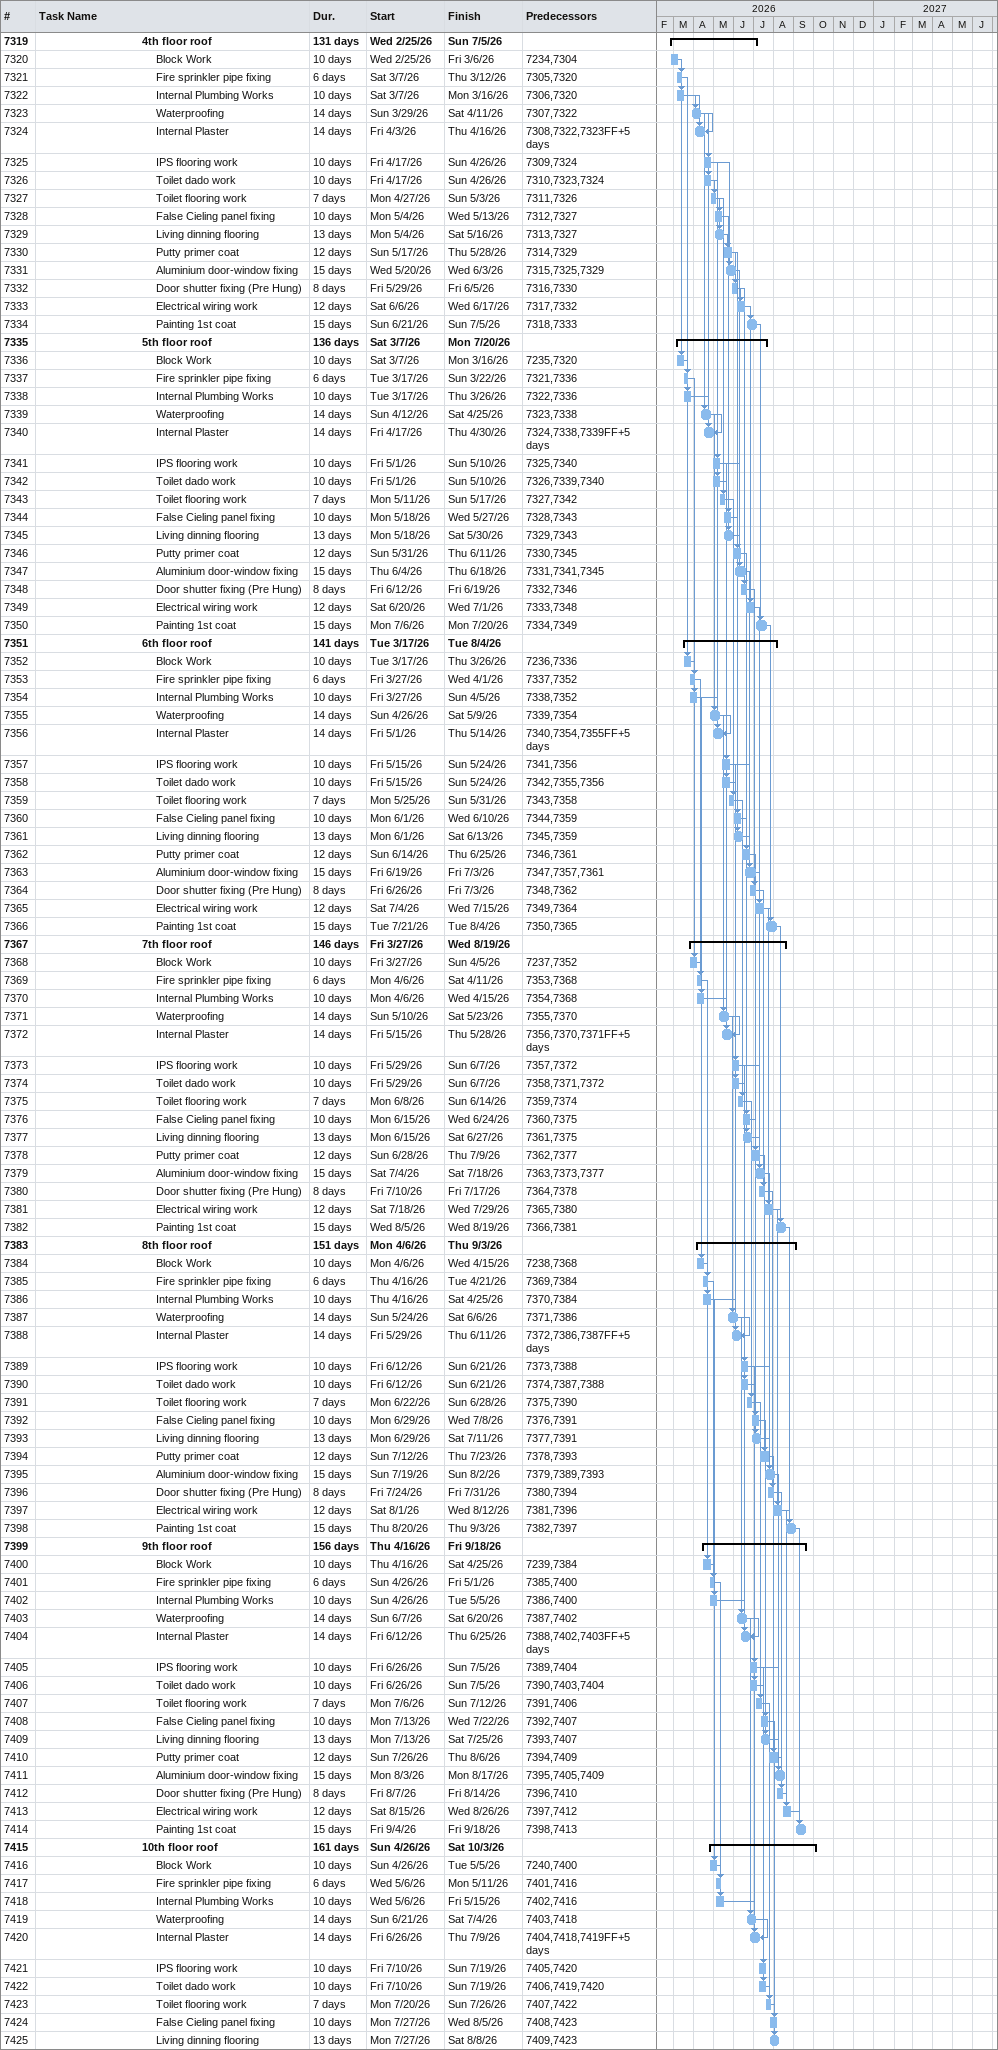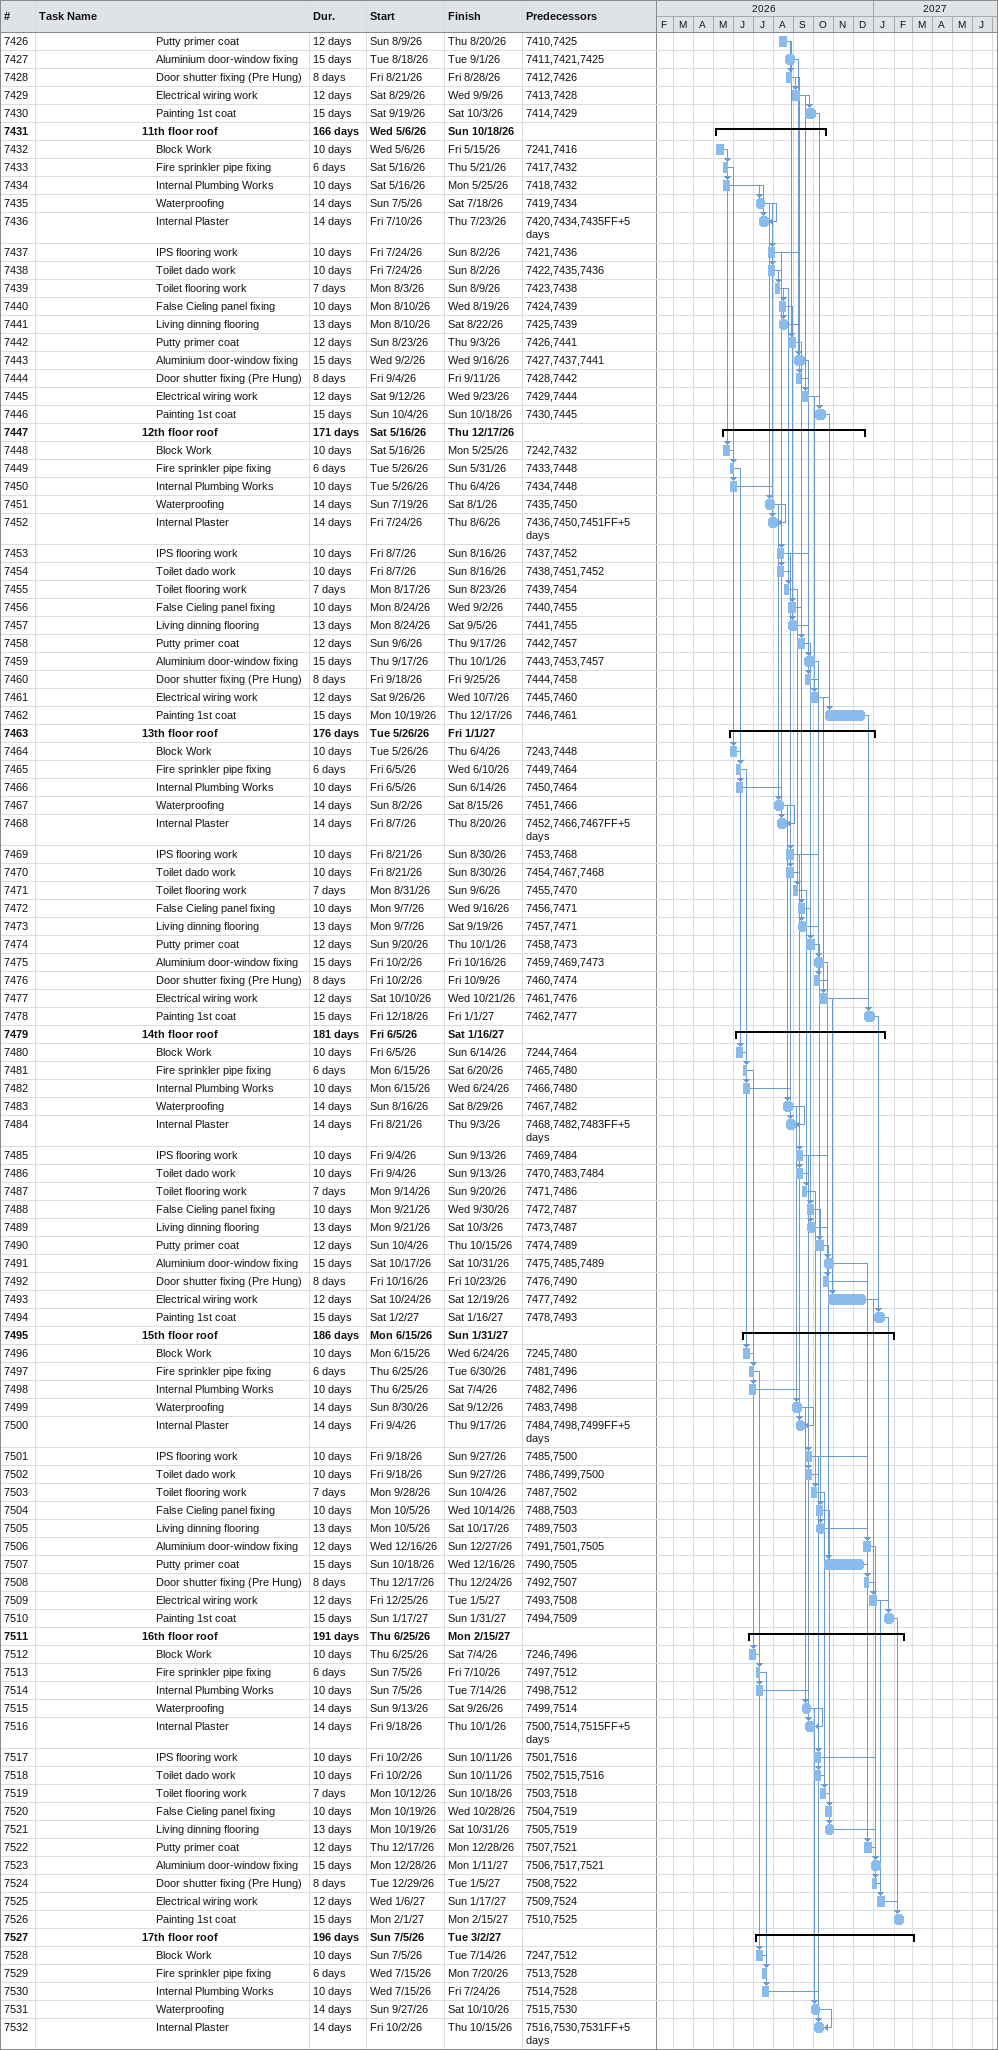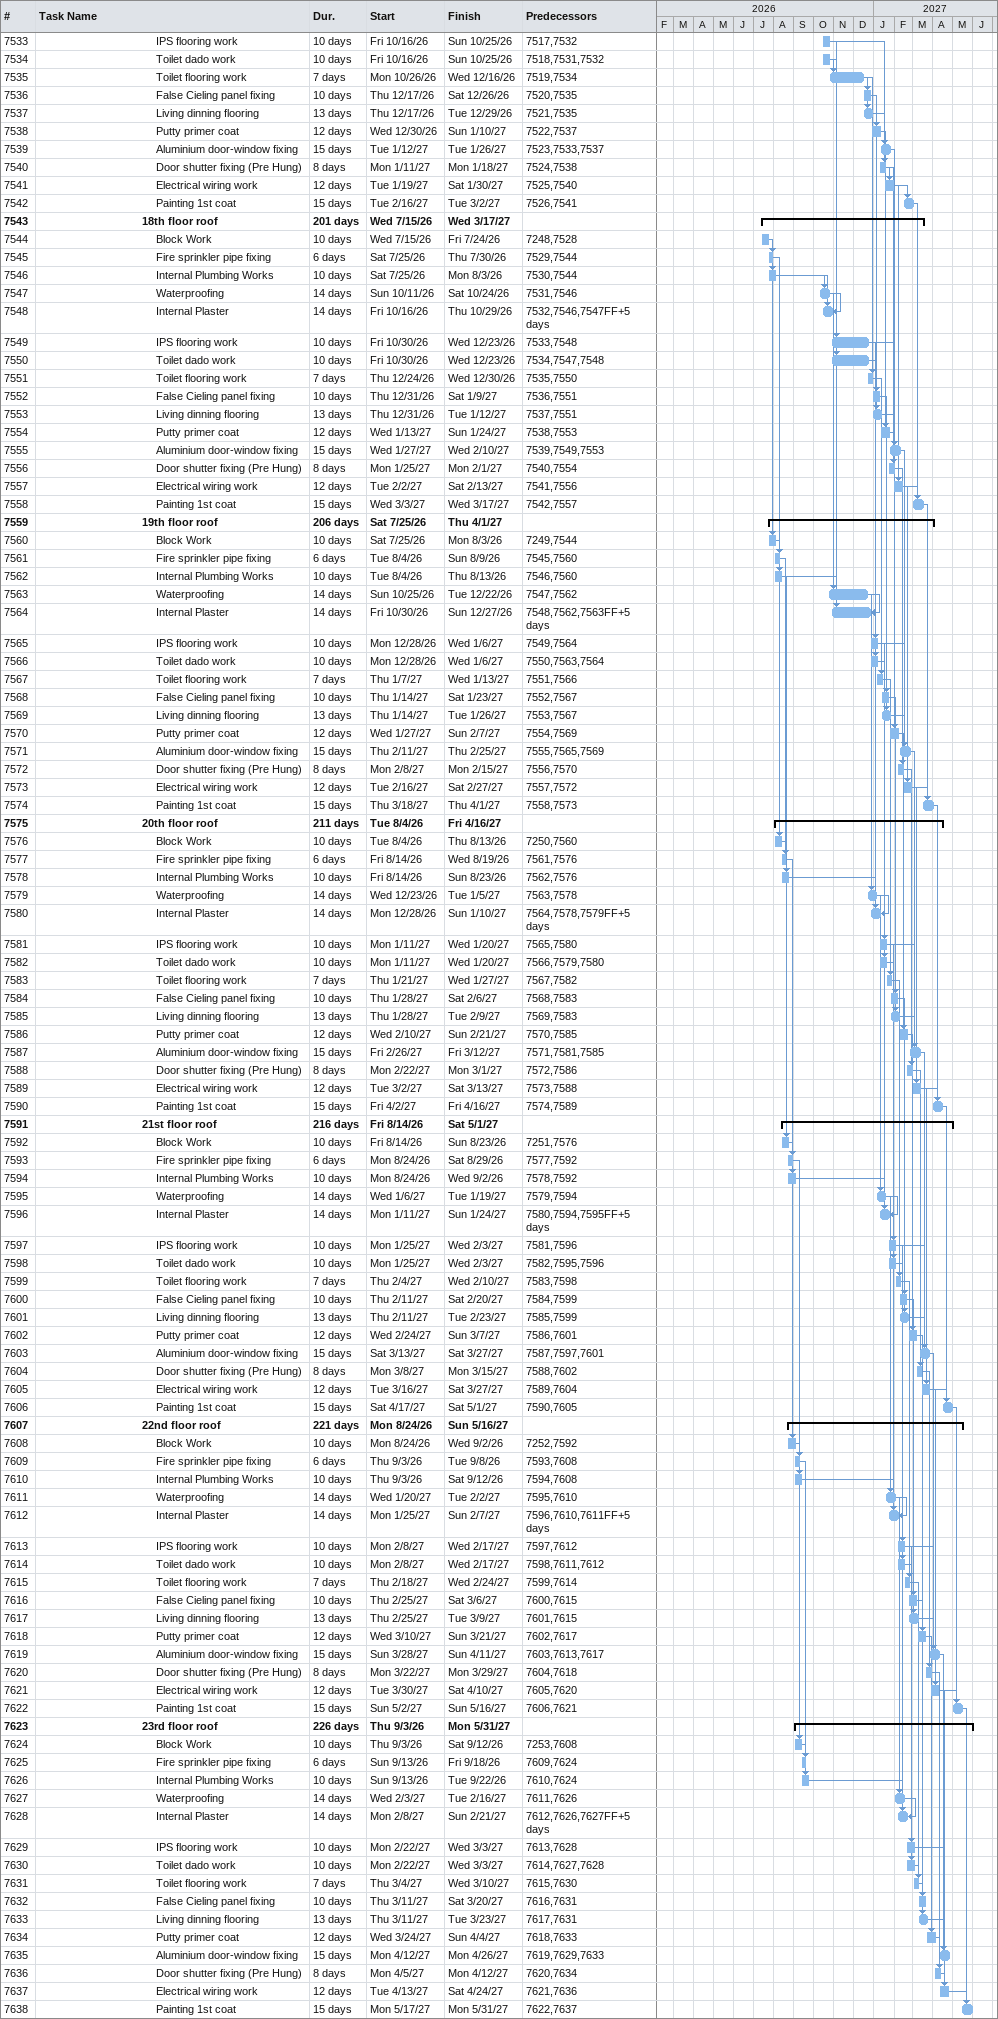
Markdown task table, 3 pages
| ID | Level | Task | Duration | Start | Finish | Predecessors |
|---|---|---|---|---|---|---|
| 7319 | 8 | **4th floor roof** | 131d | 2026-02-25 | 2026-07-05 |  |
| 7320 | 9 | Block Work | 10d | 2026-02-25 | 2026-03-06 | 7234, 7304 |
| 7321 | 9 | Fire sprinkler pipe fixing | 6d | 2026-03-07 | 2026-03-12 | 7305, 7320 |
| 7322 | 9 | Internal Plumbing Works | 10d | 2026-03-07 | 2026-03-16 | 7306, 7320 |
| 7323 | 9 | Waterproofing | 14d | 2026-03-29 | 2026-04-11 | 7307, 7322 |
| 7324 | 9 | Internal Plaster | 14d | 2026-04-03 | 2026-04-16 | 7308, 7322, 7323FF+5d |
| 7325 | 9 | IPS flooring work | 10d | 2026-04-17 | 2026-04-26 | 7309, 7324 |
| 7326 | 9 | Toilet dado work | 10d | 2026-04-17 | 2026-04-26 | 7310, 7323, 7324 |
| 7327 | 9 | Toilet flooring work | 7d | 2026-04-27 | 2026-05-03 | 7311, 7326 |
| 7328 | 9 | False Cieling panel fixing | 10d | 2026-05-04 | 2026-05-13 | 7312, 7327 |
| 7329 | 9 | Living dinning flooring | 13d | 2026-05-04 | 2026-05-16 | 7313, 7327 |
| 7330 | 9 | Putty primer coat | 12d | 2026-05-17 | 2026-05-28 | 7314, 7329 |
| 7331 | 9 | Aluminium door-window fixing | 15d | 2026-05-20 | 2026-06-03 | 7315, 7325, 7329 |
| 7332 | 9 | Door shutter fixing (Pre Hung) | 8d | 2026-05-29 | 2026-06-05 | 7316, 7330 |
| 7333 | 9 | Electrical wiring work | 12d | 2026-06-06 | 2026-06-17 | 7317, 7332 |
| 7334 | 9 | Painting 1st coat | 15d | 2026-06-21 | 2026-07-05 | 7318, 7333 |
| 7335 | 8 | **5th floor roof** | 136d | 2026-03-07 | 2026-07-20 |  |
| 7336 | 9 | Block Work | 10d | 2026-03-07 | 2026-03-16 | 7235, 7320 |
| 7337 | 9 | Fire sprinkler pipe fixing | 6d | 2026-03-17 | 2026-03-22 | 7321, 7336 |
| 7338 | 9 | Internal Plumbing Works | 10d | 2026-03-17 | 2026-03-26 | 7322, 7336 |
| 7339 | 9 | Waterproofing | 14d | 2026-04-12 | 2026-04-25 | 7323, 7338 |
| 7340 | 9 | Internal Plaster | 14d | 2026-04-17 | 2026-04-30 | 7324, 7338, 7339FF+5d |
| 7341 | 9 | IPS flooring work | 10d | 2026-05-01 | 2026-05-10 | 7325, 7340 |
| 7342 | 9 | Toilet dado work | 10d | 2026-05-01 | 2026-05-10 | 7326, 7339, 7340 |
| 7343 | 9 | Toilet flooring work | 7d | 2026-05-11 | 2026-05-17 | 7327, 7342 |
| 7344 | 9 | False Cieling panel fixing | 10d | 2026-05-18 | 2026-05-27 | 7328, 7343 |
| 7345 | 9 | Living dinning flooring | 13d | 2026-05-18 | 2026-05-30 | 7329, 7343 |
| 7346 | 9 | Putty primer coat | 12d | 2026-05-31 | 2026-06-11 | 7330, 7345 |
| 7347 | 9 | Aluminium door-window fixing | 15d | 2026-06-04 | 2026-06-18 | 7331, 7341, 7345 |
| 7348 | 9 | Door shutter fixing (Pre Hung) | 8d | 2026-06-12 | 2026-06-19 | 7332, 7346 |
| 7349 | 9 | Electrical wiring work | 12d | 2026-06-20 | 2026-07-01 | 7333, 7348 |
| 7350 | 9 | Painting 1st coat | 15d | 2026-07-06 | 2026-07-20 | 7334, 7349 |
| 7351 | 8 | **6th floor roof** | 141d | 2026-03-17 | 2026-08-04 |  |
| 7352 | 9 | Block Work | 10d | 2026-03-17 | 2026-03-26 | 7236, 7336 |
| 7353 | 9 | Fire sprinkler pipe fixing | 6d | 2026-03-27 | 2026-04-01 | 7337, 7352 |
| 7354 | 9 | Internal Plumbing Works | 10d | 2026-03-27 | 2026-04-05 | 7338, 7352 |
| 7355 | 9 | Waterproofing | 14d | 2026-04-26 | 2026-05-09 | 7339, 7354 |
| 7356 | 9 | Internal Plaster | 14d | 2026-05-01 | 2026-05-14 | 7340, 7354, 7355FF+5d |
| 7357 | 9 | IPS flooring work | 10d | 2026-05-15 | 2026-05-24 | 7341, 7356 |
| 7358 | 9 | Toilet dado work | 10d | 2026-05-15 | 2026-05-24 | 7342, 7355, 7356 |
| 7359 | 9 | Toilet flooring work | 7d | 2026-05-25 | 2026-05-31 | 7343, 7358 |
| 7360 | 9 | False Cieling panel fixing | 10d | 2026-06-01 | 2026-06-10 | 7344, 7359 |
| 7361 | 9 | Living dinning flooring | 13d | 2026-06-01 | 2026-06-13 | 7345, 7359 |
| 7362 | 9 | Putty primer coat | 12d | 2026-06-14 | 2026-06-25 | 7346, 7361 |
| 7363 | 9 | Aluminium door-window fixing | 15d | 2026-06-19 | 2026-07-03 | 7347, 7357, 7361 |
| 7364 | 9 | Door shutter fixing (Pre Hung) | 8d | 2026-06-26 | 2026-07-03 | 7348, 7362 |
| 7365 | 9 | Electrical wiring work | 12d | 2026-07-04 | 2026-07-15 | 7349, 7364 |
| 7366 | 9 | Painting 1st coat | 15d | 2026-07-21 | 2026-08-04 | 7350, 7365 |
| 7367 | 8 | **7th floor roof** | 146d | 2026-03-27 | 2026-08-19 |  |
| 7368 | 9 | Block Work | 10d | 2026-03-27 | 2026-04-05 | 7237, 7352 |
| 7369 | 9 | Fire sprinkler pipe fixing | 6d | 2026-04-06 | 2026-04-11 | 7353, 7368 |
| 7370 | 9 | Internal Plumbing Works | 10d | 2026-04-06 | 2026-04-15 | 7354, 7368 |
| 7371 | 9 | Waterproofing | 14d | 2026-05-10 | 2026-05-23 | 7355, 7370 |
| 7372 | 9 | Internal Plaster | 14d | 2026-05-15 | 2026-05-28 | 7356, 7370, 7371FF+5d |
| 7373 | 9 | IPS flooring work | 10d | 2026-05-29 | 2026-06-07 | 7357, 7372 |
| 7374 | 9 | Toilet dado work | 10d | 2026-05-29 | 2026-06-07 | 7358, 7371, 7372 |
| 7375 | 9 | Toilet flooring work | 7d | 2026-06-08 | 2026-06-14 | 7359, 7374 |
| 7376 | 9 | False Cieling panel fixing | 10d | 2026-06-15 | 2026-06-24 | 7360, 7375 |
| 7377 | 9 | Living dinning flooring | 13d | 2026-06-15 | 2026-06-27 | 7361, 7375 |
| 7378 | 9 | Putty primer coat | 12d | 2026-06-28 | 2026-07-09 | 7362, 7377 |
| 7379 | 9 | Aluminium door-window fixing | 15d | 2026-07-04 | 2026-07-18 | 7363, 7373, 7377 |
| 7380 | 9 | Door shutter fixing (Pre Hung) | 8d | 2026-07-10 | 2026-07-17 | 7364, 7378 |
| 7381 | 9 | Electrical wiring work | 12d | 2026-07-18 | 2026-07-29 | 7365, 7380 |
| 7382 | 9 | Painting 1st coat | 15d | 2026-08-05 | 2026-08-19 | 7366, 7381 |
| 7383 | 8 | **8th floor roof** | 151d | 2026-04-06 | 2026-09-03 |  |
| 7384 | 9 | Block Work | 10d | 2026-04-06 | 2026-04-15 | 7238, 7368 |
| 7385 | 9 | Fire sprinkler pipe fixing | 6d | 2026-04-16 | 2026-04-21 | 7369, 7384 |
| 7386 | 9 | Internal Plumbing Works | 10d | 2026-04-16 | 2026-04-25 | 7370, 7384 |
| 7387 | 9 | Waterproofing | 14d | 2026-05-24 | 2026-06-06 | 7371, 7386 |
| 7388 | 9 | Internal Plaster | 14d | 2026-05-29 | 2026-06-11 | 7372, 7386, 7387FF+5d |
| 7389 | 9 | IPS flooring work | 10d | 2026-06-12 | 2026-06-21 | 7373, 7388 |
| 7390 | 9 | Toilet dado work | 10d | 2026-06-12 | 2026-06-21 | 7374, 7387, 7388 |
| 7391 | 9 | Toilet flooring work | 7d | 2026-06-22 | 2026-06-28 | 7375, 7390 |
| 7392 | 9 | False Cieling panel fixing | 10d | 2026-06-29 | 2026-07-08 | 7376, 7391 |
| 7393 | 9 | Living dinning flooring | 13d | 2026-06-29 | 2026-07-11 | 7377, 7391 |
| 7394 | 9 | Putty primer coat | 12d | 2026-07-12 | 2026-07-23 | 7378, 7393 |
| 7395 | 9 | Aluminium door-window fixing | 15d | 2026-07-19 | 2026-08-02 | 7379, 7389, 7393 |
| 7396 | 9 | Door shutter fixing (Pre Hung) | 8d | 2026-07-24 | 2026-07-31 | 7380, 7394 |
| 7397 | 9 | Electrical wiring work | 12d | 2026-08-01 | 2026-08-12 | 7381, 7396 |
| 7398 | 9 | Painting 1st coat | 15d | 2026-08-20 | 2026-09-03 | 7382, 7397 |
| 7399 | 8 | **9th floor roof** | 156d | 2026-04-16 | 2026-09-18 |  |
| 7400 | 9 | Block Work | 10d | 2026-04-16 | 2026-04-25 | 7239, 7384 |
| 7401 | 9 | Fire sprinkler pipe fixing | 6d | 2026-04-26 | 2026-05-01 | 7385, 7400 |
| 7402 | 9 | Internal Plumbing Works | 10d | 2026-04-26 | 2026-05-05 | 7386, 7400 |
| 7403 | 9 | Waterproofing | 14d | 2026-06-07 | 2026-06-20 | 7387, 7402 |
| 7404 | 9 | Internal Plaster | 14d | 2026-06-12 | 2026-06-25 | 7388, 7402, 7403FF+5d |
| 7405 | 9 | IPS flooring work | 10d | 2026-06-26 | 2026-07-05 | 7389, 7404 |
| 7406 | 9 | Toilet dado work | 10d | 2026-06-26 | 2026-07-05 | 7390, 7403, 7404 |
| 7407 | 9 | Toilet flooring work | 7d | 2026-07-06 | 2026-07-12 | 7391, 7406 |
| 7408 | 9 | False Cieling panel fixing | 10d | 2026-07-13 | 2026-07-22 | 7392, 7407 |
| 7409 | 9 | Living dinning flooring | 13d | 2026-07-13 | 2026-07-25 | 7393, 7407 |
| 7410 | 9 | Putty primer coat | 12d | 2026-07-26 | 2026-08-06 | 7394, 7409 |
| 7411 | 9 | Aluminium door-window fixing | 15d | 2026-08-03 | 2026-08-17 | 7395, 7405, 7409 |
| 7412 | 9 | Door shutter fixing (Pre Hung) | 8d | 2026-08-07 | 2026-08-14 | 7396, 7410 |
| 7413 | 9 | Electrical wiring work | 12d | 2026-08-15 | 2026-08-26 | 7397, 7412 |
| 7414 | 9 | Painting 1st coat | 15d | 2026-09-04 | 2026-09-18 | 7398, 7413 |
| 7415 | 8 | **10th floor roof** | 161d | 2026-04-26 | 2026-10-03 |  |
| 7416 | 9 | Block Work | 10d | 2026-04-26 | 2026-05-05 | 7240, 7400 |
| 7417 | 9 | Fire sprinkler pipe fixing | 6d | 2026-05-06 | 2026-05-11 | 7401, 7416 |
| 7418 | 9 | Internal Plumbing Works | 10d | 2026-05-06 | 2026-05-15 | 7402, 7416 |
| 7419 | 9 | Waterproofing | 14d | 2026-06-21 | 2026-07-04 | 7403, 7418 |
| 7420 | 9 | Internal Plaster | 14d | 2026-06-26 | 2026-07-09 | 7404, 7418, 7419FF+5d |
| 7421 | 9 | IPS flooring work | 10d | 2026-07-10 | 2026-07-19 | 7405, 7420 |
| 7422 | 9 | Toilet dado work | 10d | 2026-07-10 | 2026-07-19 | 7406, 7419, 7420 |
| 7423 | 9 | Toilet flooring work | 7d | 2026-07-20 | 2026-07-26 | 7407, 7422 |
| 7424 | 9 | False Cieling panel fixing | 10d | 2026-07-27 | 2026-08-05 | 7408, 7423 |
| 7425 | 9 | Living dinning flooring | 13d | 2026-07-27 | 2026-08-08 | 7409, 7423 |
| 7426 | 9 | Putty primer coat | 12d | 2026-08-09 | 2026-08-20 | 7410, 7425 |
| 7427 | 9 | Aluminium door-window fixing | 15d | 2026-08-18 | 2026-09-01 | 7411, 7421, 7425 |
| 7428 | 9 | Door shutter fixing (Pre Hung) | 8d | 2026-08-21 | 2026-08-28 | 7412, 7426 |
| 7429 | 9 | Electrical wiring work | 12d | 2026-08-29 | 2026-09-09 | 7413, 7428 |
| 7430 | 9 | Painting 1st coat | 15d | 2026-09-19 | 2026-10-03 | 7414, 7429 |
| 7431 | 8 | **11th floor roof** | 166d | 2026-05-06 | 2026-10-18 |  |
| 7432 | 9 | Block Work | 10d | 2026-05-06 | 2026-05-15 | 7241, 7416 |
| 7433 | 9 | Fire sprinkler pipe fixing | 6d | 2026-05-16 | 2026-05-21 | 7417, 7432 |
| 7434 | 9 | Internal Plumbing Works | 10d | 2026-05-16 | 2026-05-25 | 7418, 7432 |
| 7435 | 9 | Waterproofing | 14d | 2026-07-05 | 2026-07-18 | 7419, 7434 |
| 7436 | 9 | Internal Plaster | 14d | 2026-07-10 | 2026-07-23 | 7420, 7434, 7435FF+5d |
| 7437 | 9 | IPS flooring work | 10d | 2026-07-24 | 2026-08-02 | 7421, 7436 |
| 7438 | 9 | Toilet dado work | 10d | 2026-07-24 | 2026-08-02 | 7422, 7435, 7436 |
| 7439 | 9 | Toilet flooring work | 7d | 2026-08-03 | 2026-08-09 | 7423, 7438 |
| 7440 | 9 | False Cieling panel fixing | 10d | 2026-08-10 | 2026-08-19 | 7424, 7439 |
| 7441 | 9 | Living dinning flooring | 13d | 2026-08-10 | 2026-08-22 | 7425, 7439 |
| 7442 | 9 | Putty primer coat | 12d | 2026-08-23 | 2026-09-03 | 7426, 7441 |
| 7443 | 9 | Aluminium door-window fixing | 15d | 2026-09-02 | 2026-09-16 | 7427, 7437, 7441 |
| 7444 | 9 | Door shutter fixing (Pre Hung) | 8d | 2026-09-04 | 2026-09-11 | 7428, 7442 |
| 7445 | 9 | Electrical wiring work | 12d | 2026-09-12 | 2026-09-23 | 7429, 7444 |
| 7446 | 9 | Painting 1st coat | 15d | 2026-10-04 | 2026-10-18 | 7430, 7445 |
| 7447 | 8 | **12th floor roof** | 171d | 2026-05-16 | 2026-12-17 |  |
| 7448 | 9 | Block Work | 10d | 2026-05-16 | 2026-05-25 | 7242, 7432 |
| 7449 | 9 | Fire sprinkler pipe fixing | 6d | 2026-05-26 | 2026-05-31 | 7433, 7448 |
| 7450 | 9 | Internal Plumbing Works | 10d | 2026-05-26 | 2026-06-04 | 7434, 7448 |
| 7451 | 9 | Waterproofing | 14d | 2026-07-19 | 2026-08-01 | 7435, 7450 |
| 7452 | 9 | Internal Plaster | 14d | 2026-07-24 | 2026-08-06 | 7436, 7450, 7451FF+5d |
| 7453 | 9 | IPS flooring work | 10d | 2026-08-07 | 2026-08-16 | 7437, 7452 |
| 7454 | 9 | Toilet dado work | 10d | 2026-08-07 | 2026-08-16 | 7438, 7451, 7452 |
| 7455 | 9 | Toilet flooring work | 7d | 2026-08-17 | 2026-08-23 | 7439, 7454 |
| 7456 | 9 | False Cieling panel fixing | 10d | 2026-08-24 | 2026-09-02 | 7440, 7455 |
| 7457 | 9 | Living dinning flooring | 13d | 2026-08-24 | 2026-09-05 | 7441, 7455 |
| 7458 | 9 | Putty primer coat | 12d | 2026-09-06 | 2026-09-17 | 7442, 7457 |
| 7459 | 9 | Aluminium door-window fixing | 15d | 2026-09-17 | 2026-10-01 | 7443, 7453, 7457 |
| 7460 | 9 | Door shutter fixing (Pre Hung) | 8d | 2026-09-18 | 2026-09-25 | 7444, 7458 |
| 7461 | 9 | Electrical wiring work | 12d | 2026-09-26 | 2026-10-07 | 7445, 7460 |
| 7462 | 9 | Painting 1st coat | 15d | 2026-10-19 | 2026-12-17 | 7446, 7461 |
| 7463 | 8 | **13th floor roof** | 176d | 2026-05-26 | 2027-01-01 |  |
| 7464 | 9 | Block Work | 10d | 2026-05-26 | 2026-06-04 | 7243, 7448 |
| 7465 | 9 | Fire sprinkler pipe fixing | 6d | 2026-06-05 | 2026-06-10 | 7449, 7464 |
| 7466 | 9 | Internal Plumbing Works | 10d | 2026-06-05 | 2026-06-14 | 7450, 7464 |
| 7467 | 9 | Waterproofing | 14d | 2026-08-02 | 2026-08-15 | 7451, 7466 |
| 7468 | 9 | Internal Plaster | 14d | 2026-08-07 | 2026-08-20 | 7452, 7466, 7467FF+5d |
| 7469 | 9 | IPS flooring work | 10d | 2026-08-21 | 2026-08-30 | 7453, 7468 |
| 7470 | 9 | Toilet dado work | 10d | 2026-08-21 | 2026-08-30 | 7454, 7467, 7468 |
| 7471 | 9 | Toilet flooring work | 7d | 2026-08-31 | 2026-09-06 | 7455, 7470 |
| 7472 | 9 | False Cieling panel fixing | 10d | 2026-09-07 | 2026-09-16 | 7456, 7471 |
| 7473 | 9 | Living dinning flooring | 13d | 2026-09-07 | 2026-09-19 | 7457, 7471 |
| 7474 | 9 | Putty primer coat | 12d | 2026-09-20 | 2026-10-01 | 7458, 7473 |
| 7475 | 9 | Aluminium door-window fixing | 15d | 2026-10-02 | 2026-10-16 | 7459, 7469, 7473 |
| 7476 | 9 | Door shutter fixing (Pre Hung) | 8d | 2026-10-02 | 2026-10-09 | 7460, 7474 |
| 7477 | 9 | Electrical wiring work | 12d | 2026-10-10 | 2026-10-21 | 7461, 7476 |
| 7478 | 9 | Painting 1st coat | 15d | 2026-12-18 | 2027-01-01 | 7462, 7477 |
| 7479 | 8 | **14th floor roof** | 181d | 2026-06-05 | 2027-01-16 |  |
| 7480 | 9 | Block Work | 10d | 2026-06-05 | 2026-06-14 | 7244, 7464 |
| 7481 | 9 | Fire sprinkler pipe fixing | 6d | 2026-06-15 | 2026-06-20 | 7465, 7480 |
| 7482 | 9 | Internal Plumbing Works | 10d | 2026-06-15 | 2026-06-24 | 7466, 7480 |
| 7483 | 9 | Waterproofing | 14d | 2026-08-16 | 2026-08-29 | 7467, 7482 |
| 7484 | 9 | Internal Plaster | 14d | 2026-08-21 | 2026-09-03 | 7468, 7482, 7483FF+5d |
| 7485 | 9 | IPS flooring work | 10d | 2026-09-04 | 2026-09-13 | 7469, 7484 |
| 7486 | 9 | Toilet dado work | 10d | 2026-09-04 | 2026-09-13 | 7470, 7483, 7484 |
| 7487 | 9 | Toilet flooring work | 7d | 2026-09-14 | 2026-09-20 | 7471, 7486 |
| 7488 | 9 | False Cieling panel fixing | 10d | 2026-09-21 | 2026-09-30 | 7472, 7487 |
| 7489 | 9 | Living dinning flooring | 13d | 2026-09-21 | 2026-10-03 | 7473, 7487 |
| 7490 | 9 | Putty primer coat | 12d | 2026-10-04 | 2026-10-15 | 7474, 7489 |
| 7491 | 9 | Aluminium door-window fixing | 15d | 2026-10-17 | 2026-10-31 | 7475, 7485, 7489 |
| 7492 | 9 | Door shutter fixing (Pre Hung) | 8d | 2026-10-16 | 2026-10-23 | 7476, 7490 |
| 7493 | 9 | Electrical wiring work | 12d | 2026-10-24 | 2026-12-19 | 7477, 7492 |
| 7494 | 9 | Painting 1st coat | 15d | 2027-01-02 | 2027-01-16 | 7478, 7493 |
| 7495 | 8 | **15th floor roof** | 186d | 2026-06-15 | 2027-01-31 |  |
| 7496 | 9 | Block Work | 10d | 2026-06-15 | 2026-06-24 | 7245, 7480 |
| 7497 | 9 | Fire sprinkler pipe fixing | 6d | 2026-06-25 | 2026-06-30 | 7481, 7496 |
| 7498 | 9 | Internal Plumbing Works | 10d | 2026-06-25 | 2026-07-04 | 7482, 7496 |
| 7499 | 9 | Waterproofing | 14d | 2026-08-30 | 2026-09-12 | 7483, 7498 |
| 7500 | 9 | Internal Plaster | 14d | 2026-09-04 | 2026-09-17 | 7484, 7498, 7499FF+5d |
| 7501 | 9 | IPS flooring work | 10d | 2026-09-18 | 2026-09-27 | 7485, 7500 |
| 7502 | 9 | Toilet dado work | 10d | 2026-09-18 | 2026-09-27 | 7486, 7499, 7500 |
| 7503 | 9 | Toilet flooring work | 7d | 2026-09-28 | 2026-10-04 | 7487, 7502 |
| 7504 | 9 | False Cieling panel fixing | 10d | 2026-10-05 | 2026-10-14 | 7488, 7503 |
| 7505 | 9 | Living dinning flooring | 13d | 2026-10-05 | 2026-10-17 | 7489, 7503 |
| 7506 | 9 | Aluminium door-window fixing | 12d | 2026-12-16 | 2026-12-27 | 7491, 7501, 7505 |
| 7507 | 9 | Putty primer coat | 15d | 2026-10-18 | 2026-12-16 | 7490, 7505 |
| 7508 | 9 | Door shutter fixing (Pre Hung) | 8d | 2026-12-17 | 2026-12-24 | 7492, 7507 |
| 7509 | 9 | Electrical wiring work | 12d | 2026-12-25 | 2027-01-05 | 7493, 7508 |
| 7510 | 9 | Painting 1st coat | 15d | 2027-01-17 | 2027-01-31 | 7494, 7509 |
| 7511 | 8 | **16th floor roof** | 191d | 2026-06-25 | 2027-02-15 |  |
| 7512 | 9 | Block Work | 10d | 2026-06-25 | 2026-07-04 | 7246, 7496 |
| 7513 | 9 | Fire sprinkler pipe fixing | 6d | 2026-07-05 | 2026-07-10 | 7497, 7512 |
| 7514 | 9 | Internal Plumbing Works | 10d | 2026-07-05 | 2026-07-14 | 7498, 7512 |
| 7515 | 9 | Waterproofing | 14d | 2026-09-13 | 2026-09-26 | 7499, 7514 |
| 7516 | 9 | Internal Plaster | 14d | 2026-09-18 | 2026-10-01 | 7500, 7514, 7515FF+5d |
| 7517 | 9 | IPS flooring work | 10d | 2026-10-02 | 2026-10-11 | 7501, 7516 |
| 7518 | 9 | Toilet dado work | 10d | 2026-10-02 | 2026-10-11 | 7502, 7515, 7516 |
| 7519 | 9 | Toilet flooring work | 7d | 2026-10-12 | 2026-10-18 | 7503, 7518 |
| 7520 | 9 | False Cieling panel fixing | 10d | 2026-10-19 | 2026-10-28 | 7504, 7519 |
| 7521 | 9 | Living dinning flooring | 13d | 2026-10-19 | 2026-10-31 | 7505, 7519 |
| 7522 | 9 | Putty primer coat | 12d | 2026-12-17 | 2026-12-28 | 7507, 7521 |
| 7523 | 9 | Aluminium door-window fixing | 15d | 2026-12-28 | 2027-01-11 | 7506, 7517, 7521 |
| 7524 | 9 | Door shutter fixing (Pre Hung) | 8d | 2026-12-29 | 2027-01-05 | 7508, 7522 |
| 7525 | 9 | Electrical wiring work | 12d | 2027-01-06 | 2027-01-17 | 7509, 7524 |
| 7526 | 9 | Painting 1st coat | 15d | 2027-02-01 | 2027-02-15 | 7510, 7525 |
| 7527 | 8 | **17th floor roof** | 196d | 2026-07-05 | 2027-03-02 |  |
| 7528 | 9 | Block Work | 10d | 2026-07-05 | 2026-07-14 | 7247, 7512 |
| 7529 | 9 | Fire sprinkler pipe fixing | 6d | 2026-07-15 | 2026-07-20 | 7513, 7528 |
| 7530 | 9 | Internal Plumbing Works | 10d | 2026-07-15 | 2026-07-24 | 7514, 7528 |
| 7531 | 9 | Waterproofing | 14d | 2026-09-27 | 2026-10-10 | 7515, 7530 |
| 7532 | 9 | Internal Plaster | 14d | 2026-10-02 | 2026-10-15 | 7516, 7530, 7531FF+5d |
| 7533 | 9 | IPS flooring work | 10d | 2026-10-16 | 2026-10-25 | 7517, 7532 |
| 7534 | 9 | Toilet dado work | 10d | 2026-10-16 | 2026-10-25 | 7518, 7531, 7532 |
| 7535 | 9 | Toilet flooring work | 7d | 2026-10-26 | 2026-12-16 | 7519, 7534 |
| 7536 | 9 | False Cieling panel fixing | 10d | 2026-12-17 | 2026-12-26 | 7520, 7535 |
| 7537 | 9 | Living dinning flooring | 13d | 2026-12-17 | 2026-12-29 | 7521, 7535 |
| 7538 | 9 | Putty primer coat | 12d | 2026-12-30 | 2027-01-10 | 7522, 7537 |
| 7539 | 9 | Aluminium door-window fixing | 15d | 2027-01-12 | 2027-01-26 | 7523, 7533, 7537 |
| 7540 | 9 | Door shutter fixing (Pre Hung) | 8d | 2027-01-11 | 2027-01-18 | 7524, 7538 |
| 7541 | 9 | Electrical wiring work | 12d | 2027-01-19 | 2027-01-30 | 7525, 7540 |
| 7542 | 9 | Painting 1st coat | 15d | 2027-02-16 | 2027-03-02 | 7526, 7541 |
| 7543 | 8 | **18th floor roof** | 201d | 2026-07-15 | 2027-03-17 |  |
| 7544 | 9 | Block Work | 10d | 2026-07-15 | 2026-07-24 | 7248, 7528 |
| 7545 | 9 | Fire sprinkler pipe fixing | 6d | 2026-07-25 | 2026-07-30 | 7529, 7544 |
| 7546 | 9 | Internal Plumbing Works | 10d | 2026-07-25 | 2026-08-03 | 7530, 7544 |
| 7547 | 9 | Waterproofing | 14d | 2026-10-11 | 2026-10-24 | 7531, 7546 |
| 7548 | 9 | Internal Plaster | 14d | 2026-10-16 | 2026-10-29 | 7532, 7546, 7547FF+5d |
| 7549 | 9 | IPS flooring work | 10d | 2026-10-30 | 2026-12-23 | 7533, 7548 |
| 7550 | 9 | Toilet dado work | 10d | 2026-10-30 | 2026-12-23 | 7534, 7547, 7548 |
| 7551 | 9 | Toilet flooring work | 7d | 2026-12-24 | 2026-12-30 | 7535, 7550 |
| 7552 | 9 | False Cieling panel fixing | 10d | 2026-12-31 | 2027-01-09 | 7536, 7551 |
| 7553 | 9 | Living dinning flooring | 13d | 2026-12-31 | 2027-01-12 | 7537, 7551 |
| 7554 | 9 | Putty primer coat | 12d | 2027-01-13 | 2027-01-24 | 7538, 7553 |
| 7555 | 9 | Aluminium door-window fixing | 15d | 2027-01-27 | 2027-02-10 | 7539, 7549, 7553 |
| 7556 | 9 | Door shutter fixing (Pre Hung) | 8d | 2027-01-25 | 2027-02-01 | 7540, 7554 |
| 7557 | 9 | Electrical wiring work | 12d | 2027-02-02 | 2027-02-13 | 7541, 7556 |
| 7558 | 9 | Painting 1st coat | 15d | 2027-03-03 | 2027-03-17 | 7542, 7557 |
| 7559 | 8 | **19th floor roof** | 206d | 2026-07-25 | 2027-04-01 |  |
| 7560 | 9 | Block Work | 10d | 2026-07-25 | 2026-08-03 | 7249, 7544 |
| 7561 | 9 | Fire sprinkler pipe fixing | 6d | 2026-08-04 | 2026-08-09 | 7545, 7560 |
| 7562 | 9 | Internal Plumbing Works | 10d | 2026-08-04 | 2026-08-13 | 7546, 7560 |
| 7563 | 9 | Waterproofing | 14d | 2026-10-25 | 2026-12-22 | 7547, 7562 |
| 7564 | 9 | Internal Plaster | 14d | 2026-10-30 | 2026-12-27 | 7548, 7562, 7563FF+5d |
| 7565 | 9 | IPS flooring work | 10d | 2026-12-28 | 2027-01-06 | 7549, 7564 |
| 7566 | 9 | Toilet dado work | 10d | 2026-12-28 | 2027-01-06 | 7550, 7563, 7564 |
| 7567 | 9 | Toilet flooring work | 7d | 2027-01-07 | 2027-01-13 | 7551, 7566 |
| 7568 | 9 | False Cieling panel fixing | 10d | 2027-01-14 | 2027-01-23 | 7552, 7567 |
| 7569 | 9 | Living dinning flooring | 13d | 2027-01-14 | 2027-01-26 | 7553, 7567 |
| 7570 | 9 | Putty primer coat | 12d | 2027-01-27 | 2027-02-07 | 7554, 7569 |
| 7571 | 9 | Aluminium door-window fixing | 15d | 2027-02-11 | 2027-02-25 | 7555, 7565, 7569 |
| 7572 | 9 | Door shutter fixing (Pre Hung) | 8d | 2027-02-08 | 2027-02-15 | 7556, 7570 |
| 7573 | 9 | Electrical wiring work | 12d | 2027-02-16 | 2027-02-27 | 7557, 7572 |
| 7574 | 9 | Painting 1st coat | 15d | 2027-03-18 | 2027-04-01 | 7558, 7573 |
| 7575 | 8 | **20th floor roof** | 211d | 2026-08-04 | 2027-04-16 |  |
| 7576 | 9 | Block Work | 10d | 2026-08-04 | 2026-08-13 | 7250, 7560 |
| 7577 | 9 | Fire sprinkler pipe fixing | 6d | 2026-08-14 | 2026-08-19 | 7561, 7576 |
| 7578 | 9 | Internal Plumbing Works | 10d | 2026-08-14 | 2026-08-23 | 7562, 7576 |
| 7579 | 9 | Waterproofing | 14d | 2026-12-23 | 2027-01-05 | 7563, 7578 |
| 7580 | 9 | Internal Plaster | 14d | 2026-12-28 | 2027-01-10 | 7564, 7578, 7579FF+5d |
| 7581 | 9 | IPS flooring work | 10d | 2027-01-11 | 2027-01-20 | 7565, 7580 |
| 7582 | 9 | Toilet dado work | 10d | 2027-01-11 | 2027-01-20 | 7566, 7579, 7580 |
| 7583 | 9 | Toilet flooring work | 7d | 2027-01-21 | 2027-01-27 | 7567, 7582 |
| 7584 | 9 | False Cieling panel fixing | 10d | 2027-01-28 | 2027-02-06 | 7568, 7583 |
| 7585 | 9 | Living dinning flooring | 13d | 2027-01-28 | 2027-02-09 | 7569, 7583 |
| 7586 | 9 | Putty primer coat | 12d | 2027-02-10 | 2027-02-21 | 7570, 7585 |
| 7587 | 9 | Aluminium door-window fixing | 15d | 2027-02-26 | 2027-03-12 | 7571, 7581, 7585 |
| 7588 | 9 | Door shutter fixing (Pre Hung) | 8d | 2027-02-22 | 2027-03-01 | 7572, 7586 |
| 7589 | 9 | Electrical wiring work | 12d | 2027-03-02 | 2027-03-13 | 7573, 7588 |
| 7590 | 9 | Painting 1st coat | 15d | 2027-04-02 | 2027-04-16 | 7574, 7589 |
| 7591 | 8 | **21st floor roof** | 216d | 2026-08-14 | 2027-05-01 |  |
| 7592 | 9 | Block Work | 10d | 2026-08-14 | 2026-08-23 | 7251, 7576 |
| 7593 | 9 | Fire sprinkler pipe fixing | 6d | 2026-08-24 | 2026-08-29 | 7577, 7592 |
| 7594 | 9 | Internal Plumbing Works | 10d | 2026-08-24 | 2026-09-02 | 7578, 7592 |
| 7595 | 9 | Waterproofing | 14d | 2027-01-06 | 2027-01-19 | 7579, 7594 |
| 7596 | 9 | Internal Plaster | 14d | 2027-01-11 | 2027-01-24 | 7580, 7594, 7595FF+5d |
| 7597 | 9 | IPS flooring work | 10d | 2027-01-25 | 2027-02-03 | 7581, 7596 |
| 7598 | 9 | Toilet dado work | 10d | 2027-01-25 | 2027-02-03 | 7582, 7595, 7596 |
| 7599 | 9 | Toilet flooring work | 7d | 2027-02-04 | 2027-02-10 | 7583, 7598 |
| 7600 | 9 | False Cieling panel fixing | 10d | 2027-02-11 | 2027-02-20 | 7584, 7599 |
| 7601 | 9 | Living dinning flooring | 13d | 2027-02-11 | 2027-02-23 | 7585, 7599 |
| 7602 | 9 | Putty primer coat | 12d | 2027-02-24 | 2027-03-07 | 7586, 7601 |
| 7603 | 9 | Aluminium door-window fixing | 15d | 2027-03-13 | 2027-03-27 | 7587, 7597, 7601 |
| 7604 | 9 | Door shutter fixing (Pre Hung) | 8d | 2027-03-08 | 2027-03-15 | 7588, 7602 |
| 7605 | 9 | Electrical wiring work | 12d | 2027-03-16 | 2027-03-27 | 7589, 7604 |
| 7606 | 9 | Painting 1st coat | 15d | 2027-04-17 | 2027-05-01 | 7590, 7605 |
| 7607 | 8 | **22nd floor roof** | 221d | 2026-08-24 | 2027-05-16 |  |
| 7608 | 9 | Block Work | 10d | 2026-08-24 | 2026-09-02 | 7252, 7592 |
| 7609 | 9 | Fire sprinkler pipe fixing | 6d | 2026-09-03 | 2026-09-08 | 7593, 7608 |
| 7610 | 9 | Internal Plumbing Works | 10d | 2026-09-03 | 2026-09-12 | 7594, 7608 |
| 7611 | 9 | Waterproofing | 14d | 2027-01-20 | 2027-02-02 | 7595, 7610 |
| 7612 | 9 | Internal Plaster | 14d | 2027-01-25 | 2027-02-07 | 7596, 7610, 7611FF+5d |
| 7613 | 9 | IPS flooring work | 10d | 2027-02-08 | 2027-02-17 | 7597, 7612 |
| 7614 | 9 | Toilet dado work | 10d | 2027-02-08 | 2027-02-17 | 7598, 7611, 7612 |
| 7615 | 9 | Toilet flooring work | 7d | 2027-02-18 | 2027-02-24 | 7599, 7614 |
| 7616 | 9 | False Cieling panel fixing | 10d | 2027-02-25 | 2027-03-06 | 7600, 7615 |
| 7617 | 9 | Living dinning flooring | 13d | 2027-02-25 | 2027-03-09 | 7601, 7615 |
| 7618 | 9 | Putty primer coat | 12d | 2027-03-10 | 2027-03-21 | 7602, 7617 |
| 7619 | 9 | Aluminium door-window fixing | 15d | 2027-03-28 | 2027-04-11 | 7603, 7613, 7617 |
| 7620 | 9 | Door shutter fixing (Pre Hung) | 8d | 2027-03-22 | 2027-03-29 | 7604, 7618 |
| 7621 | 9 | Electrical wiring work | 12d | 2027-03-30 | 2027-04-10 | 7605, 7620 |
| 7622 | 9 | Painting 1st coat | 15d | 2027-05-02 | 2027-05-16 | 7606, 7621 |
| 7623 | 8 | **23rd floor roof** | 226d | 2026-09-03 | 2027-05-31 |  |
| 7624 | 9 | Block Work | 10d | 2026-09-03 | 2026-09-12 | 7253, 7608 |
| 7625 | 9 | Fire sprinkler pipe fixing | 6d | 2026-09-13 | 2026-09-18 | 7609, 7624 |
| 7626 | 9 | Internal Plumbing Works | 10d | 2026-09-13 | 2026-09-22 | 7610, 7624 |
| 7627 | 9 | Waterproofing | 14d | 2027-02-03 | 2027-02-16 | 7611, 7626 |
| 7628 | 9 | Internal Plaster | 14d | 2027-02-08 | 2027-02-21 | 7612, 7626, 7627FF+5d |
| 7629 | 9 | IPS flooring work | 10d | 2027-02-22 | 2027-03-03 | 7613, 7628 |
| 7630 | 9 | Toilet dado work | 10d | 2027-02-22 | 2027-03-03 | 7614, 7627, 7628 |
| 7631 | 9 | Toilet flooring work | 7d | 2027-03-04 | 2027-03-10 | 7615, 7630 |
| 7632 | 9 | False Cieling panel fixing | 10d | 2027-03-11 | 2027-03-20 | 7616, 7631 |
| 7633 | 9 | Living dinning flooring | 13d | 2027-03-11 | 2027-03-23 | 7617, 7631 |
| 7634 | 9 | Putty primer coat | 12d | 2027-03-24 | 2027-04-04 | 7618, 7633 |
| 7635 | 9 | Aluminium door-window fixing | 15d | 2027-04-12 | 2027-04-26 | 7619, 7629, 7633 |
| 7636 | 9 | Door shutter fixing (Pre Hung) | 8d | 2027-04-05 | 2027-04-12 | 7620, 7634 |
| 7637 | 9 | Electrical wiring work | 12d | 2027-04-13 | 2027-04-24 | 7621, 7636 |
| 7638 | 9 | Painting 1st coat | 15d | 2027-05-17 | 2027-05-31 | 7622, 7637 |
